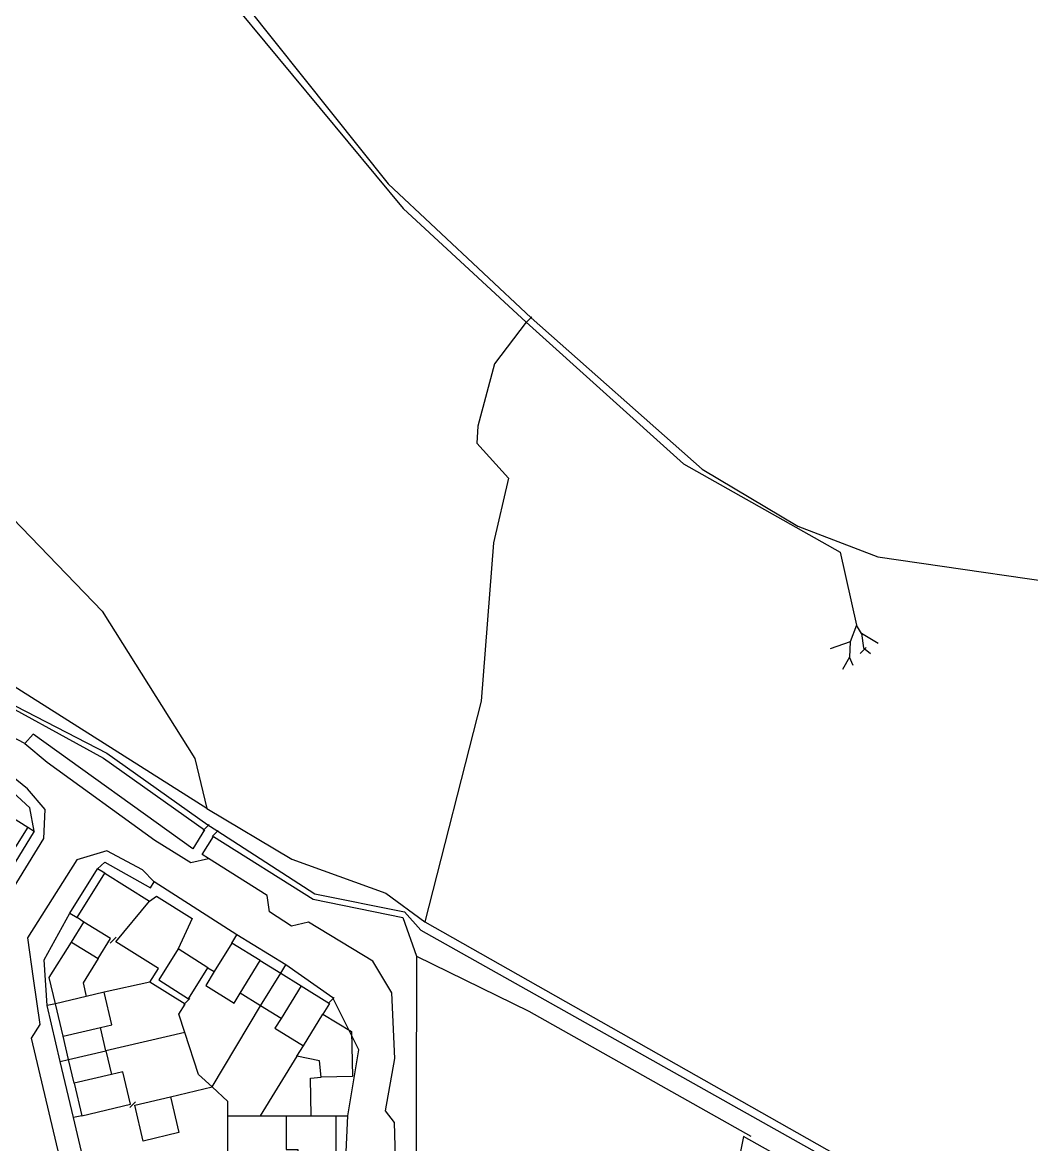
# Model space of a CAD drawing. Header units: millimetres. Extents: x 111502 to 977541, y 8702 to 1044108.
# Drawn here: x 488637 to 488807.8, y 243403.5 to 243593.5 of the extents above; entities that cross this region are included whole.
import ezdxf

# ---------------------------------------------------------------- set-up
doc = ezdxf.new("R2010")
doc.units = ezdxf.units.MM
doc.header["$LTSCALE"] = 0.25
doc.layers.add('X HVSS Site Background', color=8, linetype='Continuous')

# ---------------------------------------------------------------- blocks, each defined once
blk = doc.blocks.new('Gas OS')
at = {"layer": 'X HVSS Site Background'}
for points in [[(393.43, 0.12), (379.44, -9.96), (368.65, -13.62), (359.1, -19.41), (355.8, -25.16), (355.85, -34.31), (375.79, -89.55), (380.62, -102.18), (385.77, -110.27), (397.03, -122.12), (430.75, -164.39), (454.93, -187.05), (483.91, -212.66), (500.07, -222.36), (513.62, -227.55), (553.27, -233.28)], [(307.64, -15.68), (341.25, -44.71), (347.25, -61.05), (357.26, -72.59), (378.12, -104.53), (395.78, -123.36), (433.29, -168.54), (454.1, -187.79), (480.71, -211.81), (507.22, -226.74), (510.02, -239.09)], [(338.82, -103.76), (348.72, -185.33), (352.57, -199.63), (364.1, -217.88), (382.33, -236.74), (397.97, -261.67), (400.01, -270.12), (366.96, -249.18), (341.21, -240.34), (335.86, -242.52), (336.21, -230.8), (328.14, -186.17), (324.17, -115.49)], [(322.41, -116.35), (324.73, -138.6), (327.29, -191.08), (336.12, -235.94), (334, -244.33), (343.75, -242.95), (353.86, -245.69), (383.07, -260.78), (400.18, -272.9), (401.74, -273.88), (418.32, -284.56), (433.48, -287.65), (436.23, -290.74), (582.33, -372.78)], [(454.1, -187.79), (448.71, -194.83), (445.9, -205.38), (445.75, -208.28), (451.11, -214.22), (448.57, -225.17), (446.47, -251.96), (436.93, -289.3), (583.72, -372.48), (722.74, -344.15), (724.14, -333.29)], [(454.01, -187.93), (455.02, -186.92)], [(513.68, -242.19), (510.86, -240.52), (510.02, -239.09), (508.92, -241.9), (505.53, -243.09)], [(510.86, -240.52), (511.17, -242.95), (512.37, -243.9)], [(361.11, -249.9), (382.52, -261.62), (399.64, -273.76), (397.66, -276.94), (370.62, -257.53), (369.21, -259.16), (360.32, -254.53)], [(508.92, -241.9), (508.82, -244.54)], [(510.62, -243.9), (511.63, -242.89)], [(346.12, -293.24), (338.1, -295.13), (340.09, -289.01), (344.96, -287.87), (346.12, -293.24), (354.64, -291.24), (354.89, -292.43), (360.1, -291.27), (363.66, -289.36), (372.43, -275.24), (372.67, -270.31), (369.65, -266.83), (365.43, -263.39), (351.66, -258.62), (345.79, -256.75), (340.23, -254.98), (336.37, -253.74), (338.25, -248.11), (340.2, -248.64), (341.63, -244.11)], [(509.43, -245.95), (508.82, -244.54), (507.63, -246.59)], [(369.21, -259.16), (372.97, -262.32), (391.23, -275.49), (397.32, -279.26), (400.28, -278.62), (399.23, -277.91), (401.13, -274.86), (418.03, -285.51), (433.23, -288.61), (435.53, -295.15), (454.54, -304.43), (492.14, -325.62)], [(369.7, -273.29), (365.08, -280.68), (360.49, -277.95), (358.4, -276.71), (362.02, -268.49), (369.7, -273.29), (370.79, -273.97), (370.08, -270.01), (364.27, -264.74), (365.43, -263.39)], [(400.01, -270.12), (414.42, -278.71), (430.33, -284.46), (436.93, -289.3)], [(399.4, -273.84), (400.42, -272.83)], [(370.79, -273.97), (366.27, -281.39), (360.1, -291.27)], [(400.94, -274.88), (401.95, -273.86)], [(375.21, -312.98), (372.97, -303.52), (372.49, -295.77), (376.81, -287.85), (378.05, -288.62), (382.73, -281.11), (381.49, -280.34), (382.78, -279.2), (390.51, -283.56), (391.11, -282.58), (389.13, -280.51), (383.08, -277.31), (378, -278.84), (369.69, -292.04), (370.63, -298.95), (371.73, -306.73), (370.27, -309.01), (374.51, -326.93), (375.29, -330.21)], [(432.38, -393.22), (432.42, -375.6), (431.13, -373.87), (432.46, -352.52), (430.64, -343.65), (432.29, -341.29), (431.78, -323.32), (430.25, -321.31), (431.88, -312.49), (431.36, -301.37), (428.1, -295.98), (417.21, -289.41), (414.35, -290.04), (410.66, -287.61), (410.22, -284.86), (400.28, -278.62)], [(376.81, -287.85), (381.49, -280.34)], [(382.73, -281.11), (390.32, -285.84)], [(409.08, -295.89), (404.26, -292.92), (405.13, -291.51), (391.11, -282.58)], [(390.38, -299.55), (391.83, -297.22), (384.62, -292.72), (390.32, -285.84), (391.51, -285.01), (397.56, -288.76), (395.16, -293.92), (391.87, -299.17), (396.93, -302.34), (400.22, -297.09), (395.16, -293.92)], [(381.61, -295.56), (383.73, -292.16), (379.22, -289.36), (378.05, -288.62)], [(377.1, -292.75), (379.22, -289.36)], [(383.67, -292.95), (384.68, -291.94)], [(413.46, -322.18), (413.48, -327.86), (415.45, -327.86), (415.45, -331.93), (421.95, -331.93), (423.42, -331.93), (423.89, -322.17), (425.76, -310.98), (421.38, -302.2), (413.39, -296.63), (405.13, -291.51)], [(404.26, -292.92), (401.27, -297.75)], [(400.22, -297.09), (401.27, -297.75), (399.83, -300.1), (404.64, -303.08), (405.67, -301.41), (409.08, -295.89), (412.53, -298.03), (413.39, -296.63)], [(435.53, -295.15), (435.42, -346.51)], [(415.45, -336.02), (413.48, -336.02), (413.49, -341.69), (421.96, -341.68), (421.96, -336), (415.45, -336.02), (415.45, -331.93), (403.6, -331.95), (403.57, -322.19), (403.57, -319.74), (400.91, -317.29), (409.13, -303.53), (412.53, -298.03), (416, -300.16), (420.81, -303.13), (419.68, -304.97)], [(393.86, -318.94), (395.29, -325.02), (389.27, -326.44), (387.84, -320.35), (393.86, -318.94), (400.91, -317.29), (398.59, -315.16), (396.29, -308.05), (395.3, -304.95), (396.36, -303.27), (390.38, -299.55), (382.64, -301.25), (379.61, -301.96)], [(416, -300.16), (412.6, -305.67), (411.56, -307.34), (416.37, -310.31), (419.68, -304.97), (424.5, -307.89), (424.66, -315.53), (419.36, -315.63), (419.1, -312.85), (415.28, -312.07), (409.03, -322.19)], [(377.55, -316.63), (378.85, -322.15), (387.08, -320.22), (385.79, -314.7), (383.87, -315.15), (377.55, -316.63), (376.62, -312.65), (375.69, -308.7), (382.01, -307.22), (383.93, -306.78), (382.64, -301.25)], [(412.6, -305.67), (409.13, -303.53), (405.67, -301.41)], [(375.69, -308.7), (374.4, -303.19), (372.97, -303.52)], [(396.14, -303.31), (397.15, -302.29)], [(420.58, -303.17), (421.59, -302.16)], [(378.85, -322.15), (377.46, -322.48), (375.21, -312.98), (376.62, -312.65), (382.93, -311.17), (382.01, -307.22)], [(396.29, -308.05), (382.93, -311.17), (383.87, -315.15)], [(415.28, -312.07), (416.37, -310.31)], [(403.57, -322.19), (409.03, -322.19), (413.46, -322.18), (417.69, -322.18), (417.57, -315.81), (419.36, -315.63)], [(386.96, -320.79), (387.97, -319.78)], [(382.44, -337.48), (381.05, -337.8), (377.46, -322.48)], [(417.69, -322.18), (421.94, -322.17), (423.89, -322.17)], [(421.96, -336), (421.95, -331.93), (421.94, -327.84), (421.94, -322.17)], [(576.92, -373.96), (567.46, -368.64), (490.9, -325.68), (489.11, -334.41), (476.29, -333.99), (476.11, -342.21), (473.84, -347.01), (464.95, -346.34)]]:
    blk.add_lwpolyline(points, dxfattribs=at)
blk.add_lwpolyline([(381.61, -295.56), (379.07, -299.63), (379.61, -301.96), (374.4, -303.19), (373.35, -298.76), (377.1, -292.75)], close=True, dxfattribs=at)

msp = doc.modelspace()

# ---------------------------------------------------------------- linework, layer by layer
at = {"lineweight": 0}
msp.add_circle((488727.82, 239008.33), 11388.42, dxfattribs=at)

# ---------------------------------------------------------------- block references
at = {"layer": 'X HVSS Site Background', "lineweight": 0}
msp.add_blockref('Gas OS', (488268.18, 243730.52), dxfattribs=at)

doc.saveas('drawing.dxf')
